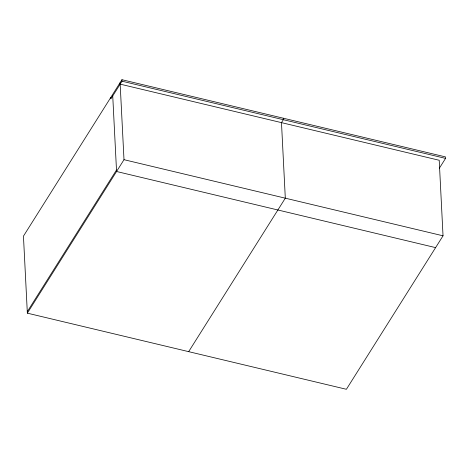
<?xml version="1.0" encoding="UTF-8"?>
<svg xmlns="http://www.w3.org/2000/svg" width="469" height="469" viewBox="0 0 469 469"><rect width="100%" height="100%" fill="white"/><g stroke="black" fill="none" stroke-linecap="round" stroke-linejoin="round"><path stroke-width="0.7" d="M439.4 168.154L445.55 158.387L445.474 156.904L121.952 79.712L23.45 236.136L27.354 313.163L346.392 389.288L443.035 235.813L439.213 160.269L120.17 84.144M121.952 79.712L122.028 81.196L110.877 98.9L110.801 97.423M27.278 311.686L116.488 170.018M27.354 313.163L123.998 159.689L120.093 82.661M188.667 351.656L285.31 198.182L281.482 122.632L283.34 119.683L283.264 118.2M122.028 81.196L445.55 158.387M123.998 159.689L443.035 235.813M435.601 247.62L116.564 171.496L112.736 95.952"/></g></svg>
